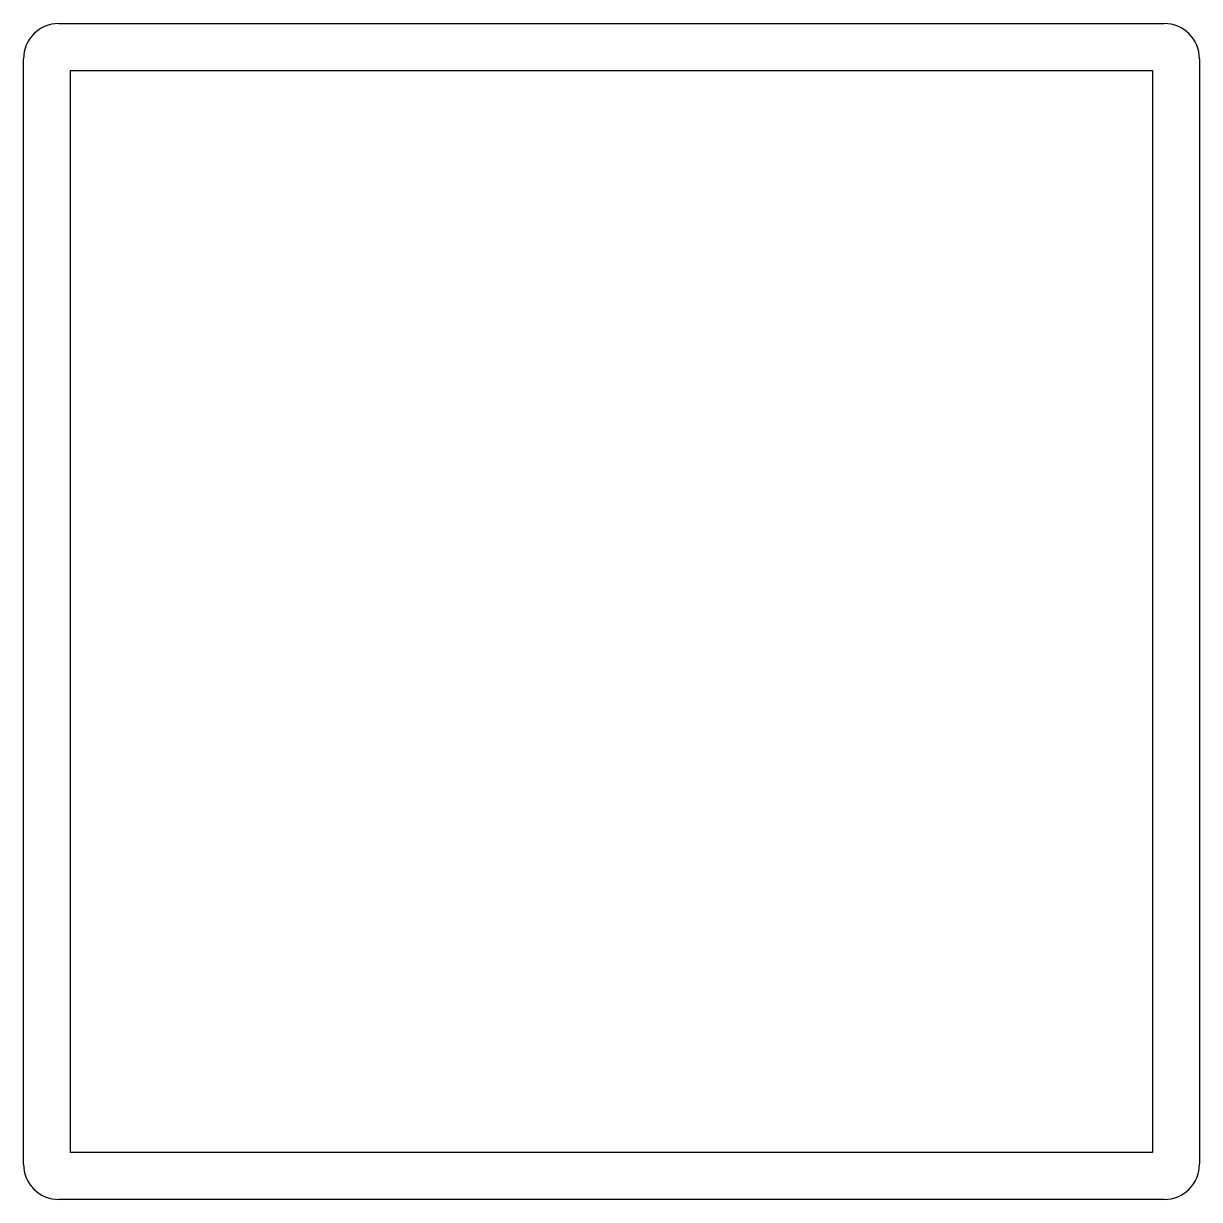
# Model space of a CAD drawing. Extents: x -100 to 100, y 0 to 200.
import ezdxf

# ---------------------------------------------------------------- set-up
doc = ezdxf.new("R2010")
doc.units = 0

msp = doc.modelspace()

# ---------------------------------------------------------------- linework, layer by layer
for p, q in [((-94, 200), (94, 200)), ((-100, 6), (-100, 194)), ((100, 194), (100, 6)), ((-92, 192), (92, 192)), ((-92, 8), (-92, 192)), ((92, 192), (92, 8)), ((92, 8), (-92, 8)), ((94, 0), (-94, 0))]:
    msp.add_line(p, q)
for centre, start, end in [((-94, 194), 90, 180), ((94, 194), 0, 90), ((-94, 6), 180, 270), ((94, 6), 270, 0)]:
    msp.add_arc(centre, 6, start, end)

doc.saveas('drawing.dxf')
